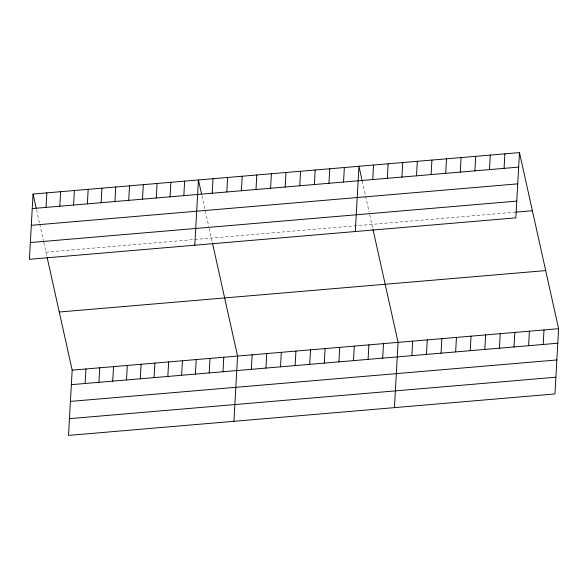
<?xml version="1.0" encoding="UTF-8"?>
<svg xmlns="http://www.w3.org/2000/svg" width="588" height="588" viewBox="0 0 588 588"><rect width="100%" height="100%" fill="white"/><g stroke="black" fill="none" stroke-linecap="round" stroke-linejoin="round"><path stroke-width="0.44" stroke-dasharray="2.94 2.21" d="M45.96 252.156L515.051 212.187M362.274 181.244L365.405 195.334M365.604 196.216L369.124 212.062M369.712 214.701L372.785 228.548M201.956 195.804L208.799 226.623M209.196 228.379L212.268 242.227M36.574 209.894L39.506 223.102M39.697 223.984L43.416 240.713M43.806 242.469L46.886 256.317"/><path stroke-width="0.88" d="M33.046 194.047L29.4 259.301L515.823 217.854L519.469 152.601L33.046 194.047L36.177 208.13M46.018 207.388L46.827 192.871M59.8 206.212L60.615 191.695M73.581 205.036L74.397 190.519M47.069 257.147L72.177 370.146L68.531 435.399L554.954 393.953L558.6 328.699L519.469 152.601M87.362 203.867L88.178 189.343M85.15 383.486L85.958 368.97M101.143 202.691L101.959 188.175M98.931 382.318L99.739 367.794M114.932 201.515L115.74 186.999M112.712 381.142L113.521 366.625M128.713 200.339L129.522 185.823M126.493 379.966L127.309 365.449M142.494 199.17L143.303 184.647M140.275 378.79L141.091 364.273M156.276 197.994L157.084 183.478M154.056 377.614L154.872 363.097M170.057 196.818L170.865 182.302M167.837 376.445L168.653 361.929M183.838 195.642L184.647 181.126M181.618 375.269L182.434 360.753M194.782 245.211L198.435 179.95L201.559 194.04M195.407 374.093L196.216 359.577M212.209 193.224L213.025 178.708M209.188 372.917L209.997 358.401M226.806 191.982L227.615 177.466M222.97 371.748L223.778 357.232M241.396 190.74L242.212 176.224M233.914 421.309L237.559 356.056L212.452 243.057M255.993 189.498L256.802 174.981M251.341 369.33L252.156 354.814M270.583 188.256L271.391 173.739M265.938 368.088L266.746 353.564M285.173 187.013L285.988 172.49M280.527 366.839L281.336 352.322M299.77 185.764L300.578 171.248M295.117 365.596L295.933 351.08M314.359 184.522L315.175 170.006M309.714 364.354L310.523 349.838M328.957 183.28L329.765 168.763M324.304 363.112L325.12 348.596M343.546 182.037L344.355 167.521M338.901 361.87L339.71 347.354M355.306 231.532L358.952 166.279L362.274 181.244M353.491 360.628L354.299 346.111M372.733 179.553L373.542 165.03M368.081 359.378L368.897 344.862M387.323 178.304L388.139 163.787M382.678 358.136L383.486 343.62M401.92 177.061L402.729 162.545M394.43 407.631L398.083 342.378L372.976 229.379M416.51 175.819L417.318 161.303M411.865 355.652L412.673 341.136M431.1 174.577L431.915 160.061M426.454 354.41L427.263 339.893M445.697 173.335L446.505 158.819M441.044 353.168L441.86 338.651M460.286 172.093L461.102 157.577M455.641 351.925L456.45 337.402M474.884 170.843L475.692 156.327M470.231 350.676L471.047 336.16M489.473 169.601L490.282 155.085M484.828 349.434L485.637 334.917M504.063 168.359L504.879 153.843M499.418 348.192L500.226 333.675M514.008 346.949L514.823 332.433M528.605 345.707L529.413 331.191M543.194 344.465L544.01 329.941M32.237 208.564L518.66 167.117M31.304 225.307L517.719 183.86M30.333 242.557L516.756 201.111M515.97 212.114L532.383 210.71M59.263 312.03L545.686 270.59M72.177 370.146L558.6 328.699M71.368 384.662L557.791 343.216M70.428 401.406L556.851 359.959M69.465 418.656L555.888 377.209"/></g></svg>
